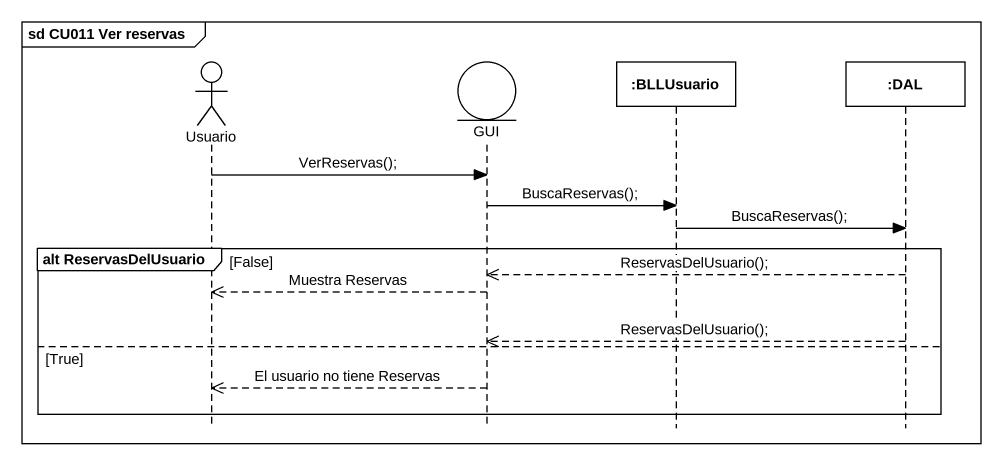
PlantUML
@startuml
mainframe sd CU011 Ver reservas
hide footbox
actor Usuario
entity GUI
participant ":BLLUsuario" as BLLUsuario
participant ":DAL" as DAL

Usuario -> GUI : VerReservas();
GUI -> BLLUsuario : BuscaReservas();
BLLUsuario -> DAL : BuscaReservas();
group alt ReservasDelUsuario [False]
  DAL -->> GUI : ReservasDelUsuario();
  GUI -->> Usuario : Muestra Reservas
  DAL -->> GUI : ReservasDelUsuario();
else True
  GUI -->> Usuario : El usuario no tiene Reservas
end
@enduml
